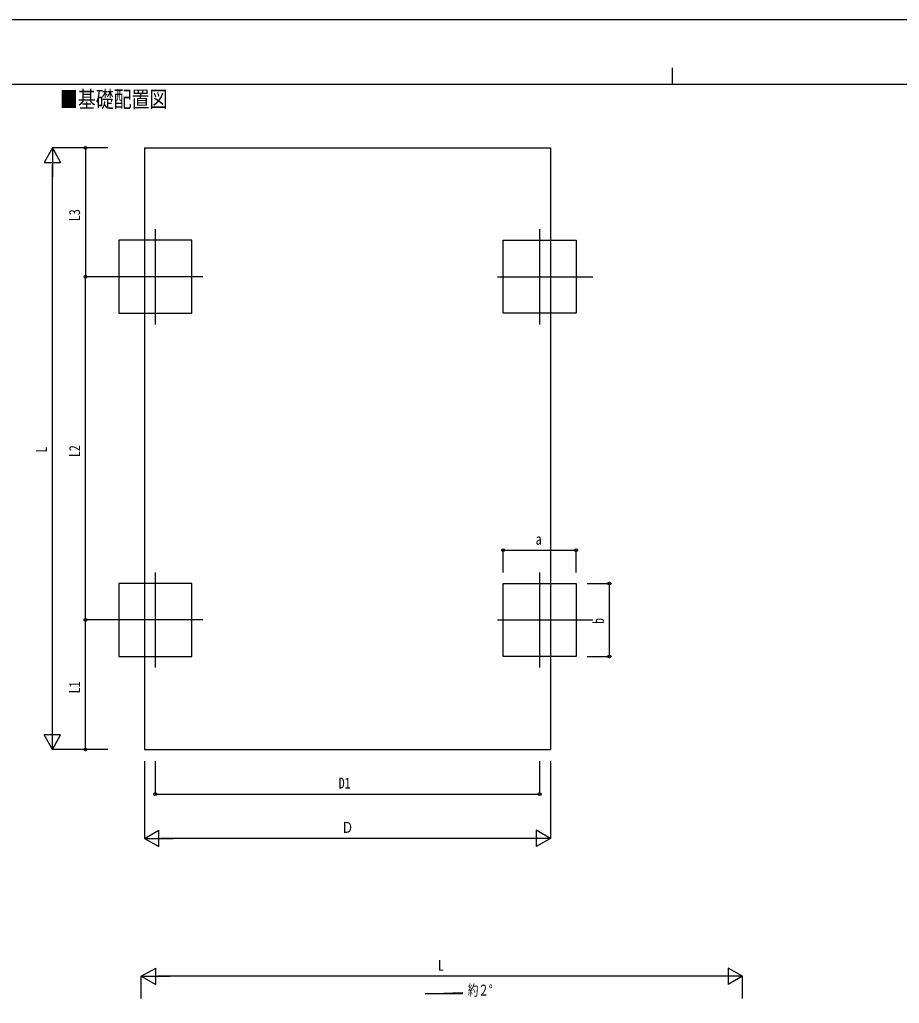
# Model space of a CAD drawing. Units: millimetres, scale not verified. Extents: x -12615 to 12615, y -8910 to 8910.
# Drawn here: x -5912 to 2036, y 25 to 8910 of the extents above; entities that cross this region are included whole.
import ezdxf
from ezdxf.enums import TextEntityAlignment as Align

# ---------------------------------------------------------------- set-up
doc = ezdxf.new("R2010")
doc.units = ezdxf.units.MM
doc.header["$LTSCALE"] = 40
for name, color, linetype in [('0-2_USER1', 3, 'Continuous'), ('0-4_YKK_12', 2, 'Continuous'), ('0-6_YKK_A1', 4, 'Continuous'), ('0-7_YKK_D', 6, 'Continuous'), ('0-8_YKK_ZWAK', 7, 'Continuous')]:
    doc.layers.add(name, color=color, linetype=linetype)
doc.styles.add('ＭＳ ゴシック', font='')
doc.styles.get('ＭＳ ゴシック').set_extended_font_data('MS Gothic')

msp = doc.modelspace()

# ---------------------------------------------------------------- linework, layer by layer
at = {"layer": '0-4_YKK_12'}
for p, q in [((-4686.58, 7018.03), (-4686.58, 6157.99)), ((-1213.58, 7018.03), (-1213.58, 6157.99)), ((-4256.58, 6587.99), (-5116.58, 6587.99)), ((-1593.58, 6587.99), (-733.58, 6587.99)), ((-4686.58, 3918.03), (-4686.58, 3057.99)), ((-1213.58, 3918.03), (-1213.58, 3057.99)), ((-4256.58, 3487.99), (-5116.58, 3487.99)), ((-1593.58, 3487.99), (-733.58, 3487.99))]:
    msp.add_line(p, q, dxfattribs=at)
at = {"layer": '0-6_YKK_A1'}
for p, q in [((-4785.08, 7751.13), (-4785.08, 2319.31)), ((-4785.08, 2319.31), (-1115.08, 2319.31)), ((-2249.26, 110.19), (-1913.26, 122.6)), ((-1913.26, 110.19), (-2249.26, 110.19)), ((-1913.26, 122.6), (-1913.26, 110.19))]:
    msp.add_line(p, q, dxfattribs=at)
msp.add_lwpolyline([(-4785.08, 7751.13), (-1115.08, 7751.13), (-1115.08, 2319.31)], dxfattribs=at)
for points in [[(-4356.58, 6257.99), (-4356.58, 6918.03), (-5016.58, 6918.03), (-5016.58, 6257.99)], [(-1543.58, 6257.99), (-1543.58, 6918.03), (-883.58, 6918.03), (-883.58, 6257.99)], [(-4356.58, 3157.99), (-4356.58, 3818.03), (-5016.58, 3818.03), (-5016.58, 3157.99)], [(-1543.58, 3157.99), (-1543.58, 3818.03), (-883.58, 3818.03), (-883.58, 3157.99)]]:
    msp.add_lwpolyline(points, close=True, dxfattribs=at)
at = {"layer": '0-7_YKK_D'}
for p, q in [((-5616.58, 7751.13), (-5691.58, 7621.23)), ((-5116.58, 7751.13), (-5617.58, 7751.13)), ((-5616.58, 7751.13), (-5541.58, 7621.23)), ((-5616.58, 7751.13), (-5616.58, 7491.33)), ((-5116.58, 7751.13), (-5317.58, 7751.13)), ((-5316.58, 7751.13), (-5316.58, 6587.99)), ((-5691.58, 7621.23), (-5541.58, 7621.23)), ((-5616.58, 2469.31), (-5616.58, 7601.13)), ((-5116.58, 6587.99), (-5317.58, 6587.99)), ((-5116.58, 6587.99), (-5317.58, 6587.99)), ((-5316.58, 3487.99), (-5316.58, 6587.99)), ((-1543.58, 3918.03), (-1543.58, 4118.99)), ((-1543.58, 4117.99), (-883.58, 4117.99)), ((-883.58, 3918.03), (-883.58, 4118.99)), ((-783.58, 3818.03), (-582.58, 3818.03)), ((-583.58, 3157.99), (-583.58, 3818.03)), ((-5116.58, 3487.99), (-5317.58, 3487.99)), ((-5116.58, 3487.99), (-5317.58, 3487.99)), ((-5316.58, 2319.31), (-5316.58, 3487.99)), ((-783.58, 3157.99), (-582.58, 3157.99)), ((-5616.58, 2319.31), (-5616.58, 2579.12)), ((-5616.58, 2319.31), (-5691.58, 2449.22)), ((-5541.58, 2449.22), (-5691.58, 2449.22)), ((-5616.58, 2319.31), (-5541.58, 2449.22)), ((-5116.58, 2319.31), (-5617.58, 2319.31)), ((-5116.58, 2319.31), (-5317.58, 2319.31)), ((-4785.08, 2211.88), (-4785.08, 1514.34)), ((-4686.58, 2211.88), (-4686.58, 1914.34)), ((-1213.58, 2211.88), (-1213.58, 1914.34)), ((-1115.08, 2211.88), (-1115.08, 1514.34)), ((-4686.58, 1915.34), (-1213.58, 1915.34)), ((-4785.08, 1515.34), (-4655.18, 1590.34)), ((-4785.08, 1515.34), (-4655.18, 1440.34)), ((-4785.08, 1515.34), (-4525.28, 1515.34)), ((-4655.18, 1440.34), (-4655.18, 1590.34)), ((-1265.08, 1515.34), (-4635.08, 1515.34)), ((-1115.08, 1515.34), (-1374.89, 1515.34)), ((-1115.08, 1515.34), (-1244.99, 1590.34)), ((-1244.99, 1590.34), (-1244.99, 1440.34)), ((-1115.08, 1515.34), (-1244.99, 1440.34)), ((-4812.62, 269.11), (-4682.71, 344.11)), ((-4812.62, 69.11), (-4812.62, 270.11)), ((-4812.62, 269.11), (-4682.71, 194.11)), ((-4812.62, 269.11), (-4552.81, 269.11)), ((-4682.71, 194.11), (-4682.71, 344.11)), ((469.21, 269.11), (-4662.62, 269.11)), ((619.21, 269.11), (359.4, 269.11)), ((619.21, 269.11), (489.3, 344.11)), ((489.3, 344.11), (489.3, 194.11)), ((619.21, 269.11), (489.3, 194.11)), ((619.21, 69.11), (619.21, 270.11))]:
    msp.add_line(p, q, dxfattribs=at)
for centre in [(-5316.58, 7751.13), (-5316.58, 6587.99), (-5316.58, 6587.99), (-1543.58, 4117.99), (-883.58, 4117.99), (-583.58, 3818.03), (-5316.58, 3487.99), (-5316.58, 3487.99), (-583.58, 3157.99), (-5316.58, 2319.31), (-4686.58, 1915.34), (-1213.58, 1915.34)]:
    msp.add_circle(centre, 12.75, dxfattribs=at)
at = {"layer": '0-8_YKK_ZWAK'}
for p, q in [((-14.94, 8475), (-14.94, 8325)), ((11685.06, 8325), (-11714.94, 8325))]:
    msp.add_line(p, q, dxfattribs=at)
msp.add_lwpolyline([(-12615, -8910), (12615, -8910), (12615, 8910), (-12615, 8910)], close=True, dxfattribs=at)

# ---------------------------------------------------------------- texts
at = {"layer": '0-2_USER1', "style": 'ＭＳ ゴシック'}
for s, height, width, p in [('■基礎配置図', 148.5, 0.8, (-5548.72, 8072.78)), ('約２°', 98.97, 0.7, (-1862.04, 65.38))]:
    msp.add_text(s, height=height, dxfattribs=dict(at, width=width)).set_placement(p, align=Align.BOTTOM_LEFT)
at = {"layer": '0-7_YKK_D', "style": 'ＭＳ ゴシック', "width": 0.8}
for s, p in [('L3', (-5336.58, 7090.36)), ('L', (-5636.58, 4999.22)), ('L2', (-5336.58, 4958.79)), ('b', (-603.58, 3452.01)), ('L1', (-5336.58, 2824.45))]:
    msp.add_text(s, height=98.97, rotation=90, dxfattribs=at).set_placement(p, align=Align.BOTTOM_LEFT)
for s, p in [('a', (-1249.58, 4137.99)), ('D1', (-3029.28, 1935.34)), ('Ｄ', (-3004.08, 1535.34)), ('L', (-2132.71, 289.11))]:
    msp.add_text(s, height=98.97, dxfattribs=at).set_placement(p, align=Align.BOTTOM_LEFT)

doc.saveas('drawing.dxf')
